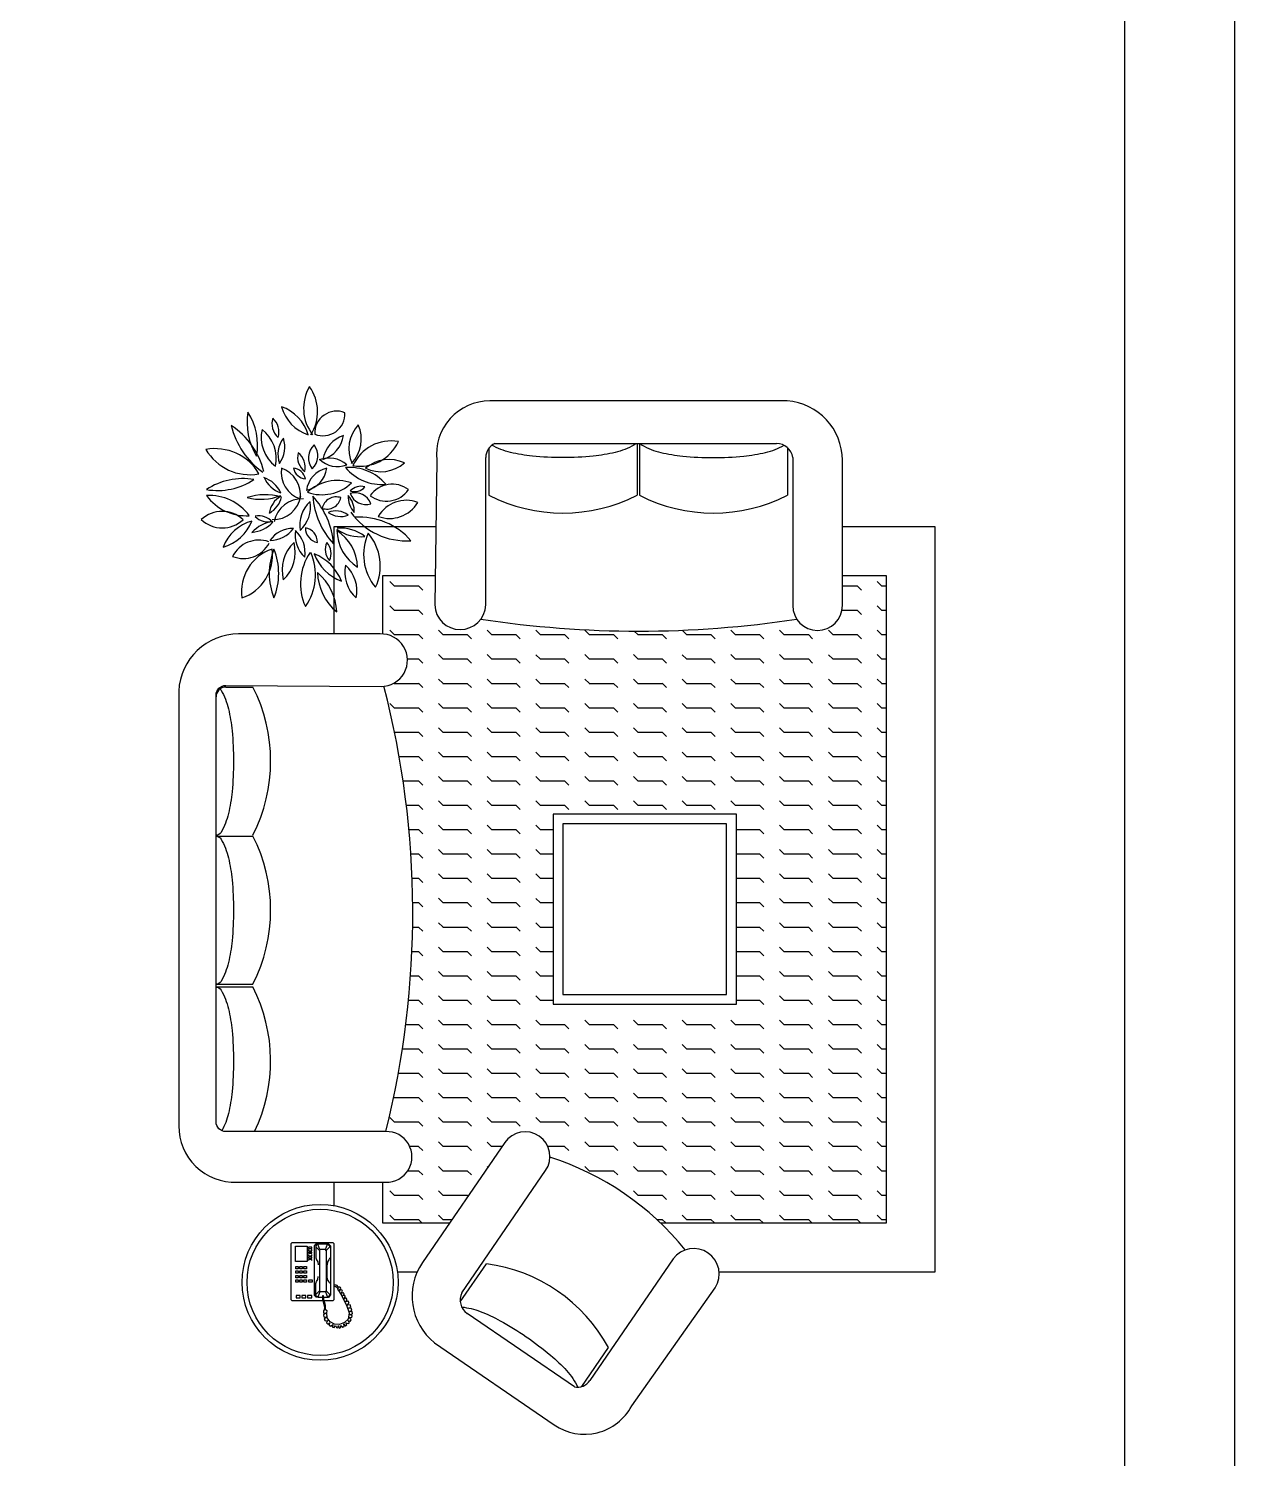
# Model space of a CAD drawing. Header units: inches. Extents: x 8.3 to 50.8, y 10.9 to 35.7.
# Drawn here: x 47.063 to 50.774, y 28.132 to 32.533 of the extents above; entities that cross this region are included whole.
import ezdxf

# ---------------------------------------------------------------- set-up
doc = ezdxf.new("R2010")
doc.units = ezdxf.units.IN
doc.header["$MEASUREMENT"] = 0
for name, color, linetype in [('02', 2, 'Continuous'), ('8', 8, 'Continuous'), ('kadrbm', 4, 'Continuous')]:
    doc.layers.add(name, color=color, linetype=linetype)

# ---------------------------------------------------------------- blocks, each defined once
blk = doc.blocks.new('kadrbm')
at = {"layer": 'kadrbm', "color": 4}
blk.add_lwpolyline([(0, 0), (0, 24.7972), (21, 24.7972), (21, 0), (0, 0)], close=True, dxfattribs=at)
blk.add_lwpolyline([(20.6631, 0.3257), (20.6631, 24.4603), (0.3369, 24.4603), (0.3369, 0.3257), (20.6631, 0.3257)], dxfattribs=at)

msp = doc.modelspace()

# ---------------------------------------------------------------- hatches: boundary and pattern name
at = {"layer": '8'}
h = msp.add_hatch(dxfattribs=at)
h.set_pattern_fill('FLEX', color=256, scale=0.3, style=0)
h.set_pattern_definition([(360, (-79.762, 16.11781), (0, -0.075), [0.075, -0.075]), (315, (-79.687, 16.11781), (0, -0.075), [0.01875, -0.068566017, 0.01875, -0.106066017])])
edge = h.paths.add_edge_path()
edge.add_line((49.7033, 28.857), (49.0079, 28.857))
edge.add_ellipse((48.3961, 28.2163), major_axis=(0.6264, 0.6264), ratio=1, start_angle=1.3227, end_angle=27.1417)
edge.add_ellipse((48.5914, 29.0613), major_axis=(0.054, 0.054), ratio=1, start_angle=313.706, end_angle=460.5777)
edge.add_line((48.5284, 29.1045), (48.3588, 28.857))
edge.add_line((48.3588, 28.857), (48.1524, 28.857))
edge.add_line((48.1524, 28.857), (48.1524, 28.9825))
edge.add_line((48.1524, 28.9825), (48.1622, 28.9825))
edge.add_ellipse((48.1651, 29.0604), major_axis=(-0.0551, 0.0551), ratio=1, start_angle=132.8789, end_angle=317.1211)
edge.add_ellipse((45.4723, 29.8124), major_axis=(1.9609, 1.9609), ratio=1, start_angle=300.9309, end_angle=329.542)
edge.add_ellipse((48.1484, 30.5891), major_axis=(-0.0571, 0.0571), ratio=1, start_angle=140.8482, end_angle=312.1341)
edge.add_line((48.1524, 30.6698), (48.1524, 30.8492))
edge.add_line((48.1524, 30.8492), (48.3143, 30.8492))
edge.add_line((48.3143, 30.8492), (48.3131, 30.7672))
edge.add_ellipse((48.3915, 30.762), major_axis=(-0.0556, 0.0556), ratio=1, start_angle=41.2675, end_angle=188.5087)
edge.add_ellipse((48.9411, 33.9141), major_axis=(2.2879, 2.2879), ratio=1, start_angle=216.3547, end_angle=233.6453)
edge.add_ellipse((49.4914, 30.757), major_axis=(-0.054, 0.054), ratio=1, start_angle=78.1283, end_angle=225)
edge.add_line((49.5679, 30.757), (49.5679, 30.8492))
edge.add_line((49.5679, 30.8492), (49.7033, 30.8492))
edge.add_line((49.7033, 30.8492), (49.7033, 28.857))
h.paths.add_polyline_path([(49.2415, 29.5306), (49.2415, 30.1151), (48.6776, 30.1151), (48.6776, 29.5306)], flags=16)
h.paths.add_polyline_path([(49.2115, 29.5606), (49.2115, 30.0851), (48.7076, 30.0851), (48.7076, 29.5606)], flags=0)
h.paths.add_polyline_path([(49.2115, 29.5606), (48.7076, 29.5606), (48.7076, 30.0851), (49.2115, 30.0851)], flags=0)

# ---------------------------------------------------------------- linework, layer by layer
at = {"layer": '02'}
for p, q in [((49.3978, 31.3874), (48.483, 31.3874)), ((48.4981, 31.2562), (49.3655, 31.2562)), ((48.9357, 31.2562), (48.9357, 31.0967)), ((48.9429, 31.2562), (48.9429, 31.0967)), ((48.3194, 31.2045), (48.313, 30.7592)), ((48.4701, 30.7592), (48.4701, 31.2131)), ((48.4801, 31.2421), (48.4801, 31.0967)), ((49.3985, 31.2438), (49.3985, 31.0967)), ((49.415, 31.2131), (49.415, 30.757)), ((49.5679, 30.757), (49.5679, 31.2045)), ((48.3165, 30.9992), (48.0024, 30.9992)), ((48.0024, 30.9992), (48.0024, 30.6698)), ((49.8533, 30.9992), (49.5679, 30.9992)), ((49.8533, 28.707), (49.8533, 30.9992)), ((49.7033, 30.8492), (49.5679, 30.8492)), ((49.7033, 28.857), (49.7033, 30.8492)), ((48.1449, 30.6698), (47.7096, 30.6698)), ((47.67, 30.5063), (47.7535, 30.5063)), ((47.5251, 30.4939), (47.5251, 29.1556)), ((49.2415, 30.1151), (48.6776, 30.1151)), ((48.6776, 30.1151), (48.6776, 29.5306)), ((49.2415, 29.5306), (49.2415, 30.1151)), ((49.2115, 30.0851), (48.7076, 30.0851)), ((48.7076, 30.0851), (48.7076, 29.5606)), ((49.2115, 29.5606), (49.2115, 30.0851)), ((47.64, 30.0477), (47.7535, 30.0477)), ((47.6382, 29.5921), (47.7535, 29.5921)), ((47.6382, 29.5833), (47.7535, 29.5833)), ((48.6776, 29.5306), (49.2415, 29.5306)), ((48.7076, 29.5606), (49.2115, 29.5606)), ((48.5284, 29.1045), (48.2754, 28.7353)), ((48.3966, 28.6418), (48.6544, 29.0181)), ((47.7039, 28.9825), (48.1622, 28.9825)), ((49.0079, 28.857), (49.7033, 28.857)), ((47.8715, 28.7939), (47.8741, 28.7964)), ((47.8715, 28.6202), (47.8715, 28.7939)), ((47.8741, 28.7964), (47.9999, 28.7964)), ((47.8841, 28.7385), (47.8841, 28.7851)), ((47.8841, 28.7851), (47.9206, 28.7851)), ((47.9206, 28.7851), (47.9206, 28.7385)), ((47.9244, 28.7825), (47.9244, 28.7788)), ((47.9344, 28.7825), (47.9244, 28.7825)), ((47.9344, 28.7788), (47.9344, 28.7825)), ((47.9433, 28.7863), (47.9483, 28.7926)), ((47.9433, 28.6341), (47.9433, 28.7863)), ((47.9483, 28.7888), (47.947, 28.7838)), ((47.947, 28.7838), (47.9584, 28.7725)), ((47.947, 28.7838), (47.947, 28.7498)), ((47.9483, 28.7926), (47.986, 28.7926)), ((47.9533, 28.7913), (47.9483, 28.7888)), ((47.9596, 28.775), (47.9533, 28.7913)), ((47.9772, 28.775), (47.9835, 28.7913)), ((47.9898, 28.7838), (47.9785, 28.7725)), ((47.9835, 28.7913), (47.9886, 28.7888)), ((47.986, 28.7926), (47.9923, 28.7863)), ((47.9886, 28.7888), (47.9898, 28.7838)), ((47.9923, 28.7863), (47.9923, 28.6353)), ((47.9999, 28.7964), (48.0024, 28.7939)), ((48.0024, 28.7939), (48.0024, 28.6202)), ((47.9206, 28.7385), (47.8841, 28.7385)), ((47.9244, 28.7788), (47.9344, 28.7788)), ((47.9244, 28.775), (47.9244, 28.7712)), ((47.9244, 28.7712), (47.9344, 28.7712)), ((47.9244, 28.7674), (47.9244, 28.7637)), ((47.9344, 28.7674), (47.9244, 28.7674)), ((47.9244, 28.7637), (47.9344, 28.7637)), ((47.9244, 28.7599), (47.9244, 28.7561)), ((47.9244, 28.7561), (47.9344, 28.7561)), ((47.9344, 28.7523), (47.9244, 28.7523)), ((47.9244, 28.7523), (47.9244, 28.7486)), ((47.9244, 28.7486), (47.9344, 28.7486)), ((47.9244, 28.7448), (47.9244, 28.741)), ((47.9344, 28.7448), (47.9244, 28.7448)), ((47.9344, 28.7712), (47.9344, 28.775)), ((47.9344, 28.7637), (47.9344, 28.7674)), ((47.9344, 28.7561), (47.9344, 28.7599)), ((47.9344, 28.7486), (47.9344, 28.7523)), ((47.9344, 28.741), (47.9344, 28.7448)), ((47.947, 28.7498), (47.9495, 28.7435)), ((47.9495, 28.7435), (47.9533, 28.7372)), ((47.9533, 28.7372), (47.9546, 28.7284)), ((47.9584, 28.7725), (47.9596, 28.775)), ((47.9584, 28.7725), (47.9584, 28.6479)), ((47.9772, 28.775), (47.9596, 28.775)), ((47.9785, 28.7725), (47.9772, 28.775)), ((47.9785, 28.7725), (47.9785, 28.6479)), ((47.9835, 28.7372), (47.9823, 28.7284)), ((47.9873, 28.7435), (47.9835, 28.7372)), ((47.9898, 28.7498), (47.9873, 28.7435)), ((49.047, 28.7465), (48.7904, 28.372)), ((47.8854, 28.7234), (47.8929, 28.7234)), ((47.8854, 28.7159), (47.8854, 28.7234)), ((47.8929, 28.7159), (47.8854, 28.7159)), ((47.8854, 28.7096), (47.8929, 28.7096)), ((47.8854, 28.702), (47.8854, 28.7096)), ((47.8929, 28.702), (47.8854, 28.702)), ((47.8854, 28.6957), (47.8929, 28.6957)), ((47.8854, 28.6882), (47.8854, 28.6957)), ((47.8929, 28.7234), (47.8929, 28.7159)), ((47.8929, 28.7096), (47.8929, 28.702)), ((47.8929, 28.6957), (47.8929, 28.6882)), ((47.898, 28.7159), (47.898, 28.7234)), ((47.898, 28.7234), (47.9055, 28.7234)), ((47.9055, 28.7159), (47.898, 28.7159)), ((47.898, 28.7096), (47.9055, 28.7096)), ((47.898, 28.702), (47.898, 28.7096)), ((47.9055, 28.702), (47.898, 28.702)), ((47.898, 28.6882), (47.898, 28.6957)), ((47.898, 28.6957), (47.9055, 28.6957)), ((47.9055, 28.7234), (47.9055, 28.7159)), ((47.9055, 28.7096), (47.9055, 28.702)), ((47.9055, 28.6957), (47.9055, 28.6882)), ((47.9105, 28.7234), (47.9181, 28.7234)), ((47.9105, 28.7159), (47.9105, 28.7234)), ((47.9181, 28.7159), (47.9105, 28.7159)), ((47.9105, 28.7096), (47.9181, 28.7096)), ((47.9105, 28.702), (47.9105, 28.7096)), ((47.9181, 28.702), (47.9105, 28.702)), ((47.9105, 28.6882), (47.9105, 28.6957)), ((47.9105, 28.6957), (47.9181, 28.6957)), ((47.9181, 28.7234), (47.9181, 28.7159)), ((47.9181, 28.7096), (47.9181, 28.702)), ((47.9181, 28.6957), (47.9181, 28.6882)), ((47.9823, 28.6919), (47.9823, 28.7284)), ((48.3917, 28.614), (48.4721, 28.7313)), ((49.1884, 28.707), (49.8533, 28.707)), ((47.8929, 28.6882), (47.8854, 28.6882)), ((47.8854, 28.6819), (47.8929, 28.6819)), ((47.8854, 28.6743), (47.8854, 28.6819)), ((47.8929, 28.6743), (47.8854, 28.6743)), ((47.8929, 28.6819), (47.8929, 28.6743)), ((47.9055, 28.6882), (47.898, 28.6882)), ((47.898, 28.6743), (47.898, 28.6819)), ((47.898, 28.6819), (47.9055, 28.6819)), ((47.9055, 28.6743), (47.898, 28.6743)), ((47.9055, 28.6819), (47.9055, 28.6743)), ((47.9181, 28.6882), (47.9105, 28.6882)), ((47.9105, 28.6819), (47.9181, 28.6819)), ((47.9105, 28.6743), (47.9105, 28.6819)), ((47.9181, 28.6743), (47.9105, 28.6743)), ((47.9181, 28.6819), (47.9181, 28.6743)), ((47.9256, 28.6819), (47.9357, 28.6819)), ((47.9256, 28.6743), (47.9256, 28.6819)), ((47.9357, 28.6743), (47.9256, 28.6743)), ((47.9357, 28.6819), (47.9357, 28.6743)), ((47.947, 28.6706), (47.9495, 28.6769)), ((47.947, 28.6366), (47.947, 28.6706)), ((47.9495, 28.6769), (47.9533, 28.6831)), ((47.9533, 28.6831), (47.9546, 28.6919)), ((47.9835, 28.6831), (47.9823, 28.6919)), ((47.9873, 28.6769), (47.9835, 28.6831)), ((47.9898, 28.6706), (47.9873, 28.6769)), ((48.0094, 28.666), (48.0024, 28.6668)), ((48.0024, 28.663), (48.0071, 28.662)), ((48.0071, 28.662), (48.0099, 28.6599)), ((48.0124, 28.6643), (48.0094, 28.666)), ((48.0099, 28.6599), (48.0132, 28.6576)), ((48.016, 28.6594), (48.0124, 28.6643)), ((48.0132, 28.6576), (48.0147, 28.6561)), ((48.0172, 28.6561), (48.0142, 28.6536)), ((48.0142, 28.6536), (48.0188, 28.6459)), ((48.0147, 28.6561), (48.0172, 28.6561)), ((48.0206, 28.6592), (48.016, 28.6594)), ((48.0203, 28.649), (48.0244, 28.6556)), ((48.0269, 28.651), (48.0203, 28.649)), ((48.0234, 28.6584), (48.0206, 28.6592)), ((48.0244, 28.6556), (48.0234, 28.6584)), ((48.029, 28.6472), (48.0269, 28.651)), ((48.9195, 28.2939), (49.1766, 28.6576)), ((47.8741, 28.6177), (47.8715, 28.6202)), ((47.9684, 28.6177), (47.8741, 28.6177)), ((47.8866, 28.6341), (47.8866, 28.6265)), ((47.8992, 28.6341), (47.8866, 28.6341)), ((47.8866, 28.6265), (47.8992, 28.6265)), ((47.8992, 28.6265), (47.8992, 28.6341)), ((47.9043, 28.6341), (47.9043, 28.6265)), ((47.9168, 28.6341), (47.9043, 28.6341)), ((47.9043, 28.6265), (47.9168, 28.6265)), ((47.9168, 28.6265), (47.9168, 28.6341)), ((47.9219, 28.6341), (47.9219, 28.6265)), ((47.9344, 28.6341), (47.9219, 28.6341)), ((47.9219, 28.6265), (47.9344, 28.6265)), ((47.9344, 28.6265), (47.9344, 28.6341)), ((47.9495, 28.6278), (47.9433, 28.6341)), ((47.947, 28.6366), (47.9584, 28.6479)), ((47.9483, 28.6316), (47.947, 28.6366)), ((47.9533, 28.629), (47.9483, 28.6316)), ((47.9596, 28.6454), (47.9533, 28.629)), ((47.9533, 28.629), (47.9672, 28.629)), ((47.9584, 28.6479), (47.9596, 28.6454)), ((47.9772, 28.6454), (47.9596, 28.6454)), ((47.9672, 28.6328), (47.9673, 28.622)), ((47.9709, 28.6328), (47.9672, 28.6328)), ((47.9673, 28.622), (47.9704, 28.6092)), ((47.9704, 28.6092), (47.9734, 28.5972)), ((47.9717, 28.6227), (47.9709, 28.6328)), ((47.986, 28.6278), (47.9713, 28.6278)), ((47.9734, 28.6146), (47.9717, 28.6227)), ((47.9999, 28.6177), (47.9728, 28.6177)), ((47.9765, 28.6026), (47.9734, 28.6146)), ((47.9785, 28.6479), (47.9772, 28.6454)), ((47.9772, 28.6454), (47.9835, 28.629)), ((47.9898, 28.6366), (47.9785, 28.6479)), ((47.9835, 28.629), (47.9886, 28.6316)), ((47.9923, 28.6353), (47.986, 28.6278)), ((47.9886, 28.6316), (47.9898, 28.6366)), ((48.0024, 28.6202), (47.9999, 28.6177)), ((48.0188, 28.6459), (48.0269, 28.6322)), ((48.0249, 28.6398), (48.029, 28.6472)), ((48.0323, 28.6421), (48.0249, 28.6398)), ((48.0269, 28.6322), (48.0323, 28.6217)), ((48.029, 28.6322), (48.0343, 28.638)), ((48.0358, 28.6352), (48.029, 28.6322)), ((48.0343, 28.638), (48.0323, 28.6421)), ((48.0323, 28.6217), (48.034, 28.6212)), ((48.034, 28.6212), (48.0333, 28.6192)), ((48.0333, 28.6192), (48.0414, 28.6044)), ((48.0338, 28.6237), (48.0384, 28.6296)), ((48.0407, 28.626), (48.0338, 28.6237)), ((48.0384, 28.6296), (48.0358, 28.6352)), ((48.0397, 28.6138), (48.0435, 28.6207)), ((48.0468, 28.6158), (48.0397, 28.6138)), ((48.0435, 28.6207), (48.0407, 28.626)), ((48.0414, 28.6044), (48.0498, 28.5804)), ((48.045, 28.6044), (48.0496, 28.6118)), ((48.0526, 28.6051), (48.045, 28.6044)), ((48.0496, 28.6118), (48.0468, 28.6158)), ((48.0549, 28.5975), (48.0526, 28.6051)), ((47.9712, 28.5863), (47.9706, 28.5802)), ((47.9706, 28.5802), (47.978, 28.5789)), ((47.978, 28.5789), (47.9709, 28.5746)), ((47.9709, 28.5746), (47.9714, 28.5677)), ((47.974, 28.5891), (47.9712, 28.5863)), ((47.9714, 28.5677), (47.9796, 28.5669)), ((47.9796, 28.5669), (47.9724, 28.5613)), ((47.9724, 28.5613), (47.9757, 28.5555)), ((47.9734, 28.5972), (47.9732, 28.5906)), ((47.9732, 28.5906), (47.974, 28.5891)), ((47.9773, 28.5965), (47.9765, 28.6026)), ((47.977, 28.5899), (47.9773, 28.5965)), ((47.9816, 28.5865), (47.977, 28.5899)), ((47.9806, 28.5807), (47.9816, 28.5865)), ((47.9819, 28.5646), (47.9806, 28.5807)), ((47.9915, 28.5524), (47.9819, 28.5646)), ((48.0463, 28.5613), (48.0351, 28.5504)), ((48.0498, 28.5804), (48.0463, 28.5613)), ((48.0475, 28.5947), (48.0549, 28.5975)), ((48.0557, 28.595), (48.0475, 28.5947)), ((48.0562, 28.5598), (48.0501, 28.5667)), ((48.0501, 28.5667), (48.058, 28.5664)), ((48.0521, 28.584), (48.0575, 28.5891)), ((48.059, 28.584), (48.0521, 28.584)), ((48.0524, 28.5753), (48.0603, 28.5776)), ((48.059, 28.5715), (48.0524, 28.5753)), ((48.0575, 28.5891), (48.0557, 28.595)), ((48.058, 28.5664), (48.059, 28.5715)), ((48.0603, 28.5776), (48.059, 28.584)), ((48.7429, 28.3523), (48.4131, 28.5784)), ((47.9757, 28.5555), (47.9834, 28.557)), ((47.9834, 28.557), (47.9798, 28.5499)), ((47.9798, 28.5499), (47.9836, 28.5453)), ((47.9836, 28.5453), (47.9895, 28.5496)), ((47.9895, 28.5496), (47.9885, 28.5427)), ((47.9885, 28.5427), (47.9933, 28.5397)), ((48.005, 28.5453), (47.9915, 28.5524)), ((47.9933, 28.5397), (47.9994, 28.5448)), ((47.9994, 28.5448), (47.9987, 28.5364)), ((47.9987, 28.5364), (48.004, 28.5348)), ((48.004, 28.5348), (48.0073, 28.5417)), ((48.0203, 28.544), (48.005, 28.5453)), ((48.0073, 28.5417), (48.0104, 28.5348)), ((48.0104, 28.5348), (48.0147, 28.5343)), ((48.0147, 28.5343), (48.0165, 28.5417)), ((48.0165, 28.5417), (48.0193, 28.5336)), ((48.0193, 28.5336), (48.0241, 28.5348)), ((48.0351, 28.5504), (48.0203, 28.544)), ((48.0241, 28.5348), (48.0244, 28.5417)), ((48.0244, 28.5417), (48.0302, 28.5366)), ((48.0302, 28.5366), (48.0343, 28.5386)), ((48.0343, 28.5386), (48.0335, 28.5463)), ((48.0335, 28.5463), (48.0389, 28.5397)), ((48.0389, 28.5397), (48.043, 28.5432)), ((48.0399, 28.5501), (48.047, 28.5471)), ((48.043, 28.5432), (48.0399, 28.5501)), ((48.0468, 28.557), (48.0542, 28.5547)), ((48.0503, 28.5501), (48.0468, 28.557)), ((48.047, 28.5471), (48.0503, 28.5501)), ((48.0542, 28.5547), (48.0562, 28.5598)), ((48.3123, 28.4884), (48.6812, 28.2356)), ((48.7657, 28.3537), (48.8479, 28.4737))]:
    msp.add_line(p, q, dxfattribs=at)
for points in [[(48.9319, 31.2562, -0.107012), (48.9264, 31.2512, -0.07175), (48.8685, 31.2284, -0.03365), (48.8012, 31.2172, -0.048851), (48.6136, 31.2172, -0.03365), (48.5463, 31.2284, -0.07175), (48.4884, 31.2512)], [(48.4801, 31.0967, 0.239754), (48.9357, 31.0967, 1.983177)], [(48.1622, 28.9825, 1.037723), (48.1622, 29.1383), (47.67, 29.1383, -0.414214), (47.64, 29.1683), (47.64, 30.4814, -0.416118), (47.6702, 30.5114), (48.1478, 30.5083)], [(47.6525, 30.5007, -0.066263), (47.6553, 30.497, -0.07175), (47.6781, 30.4391, -0.03365), (47.6893, 30.3718, -0.048851), (47.6893, 30.1842, -0.03365), (47.6781, 30.1169, -0.07175), (47.6553, 30.0591, -0.269267), (47.64, 30.0502)], [(47.7535, 30.0507, 0.239754), (47.7535, 30.5063)], [(47.64, 30.0472, -0.269267), (47.6553, 30.0384, -0.07175), (47.6781, 29.9805, -0.03365), (47.6893, 29.9132, -0.048851), (47.6893, 29.7256, -0.03365), (47.6781, 29.6583, -0.07175), (47.6553, 29.6005, -0.269267), (47.64, 29.5916)], [(47.7535, 29.5921, 0.239754), (47.7535, 30.0477)], [(47.64, 29.5829, -0.269267), (47.6553, 29.574, -0.07175), (47.6781, 29.5161, -0.03365), (47.6893, 29.4489, -0.048851), (47.6893, 29.2612, -0.03365), (47.6781, 29.1939, -0.065506), (47.658, 29.1408)], [(47.7587, 29.1383, 0.233581), (47.7535, 29.5833)], [(48.8479, 28.4737, 0.239754), (48.4721, 28.7313, 1.983177)], [(48.3962, 28.5982, -0.067444), (48.4531, 28.5847, -0.03365), (48.5149, 28.5559, -0.048851), (48.6697, 28.4498, -0.03365), (48.7189, 28.4025, -0.07175), (48.7537, 28.351)]]:
    msp.add_lwpolyline(points, format="xyb", dxfattribs=at)
for points in [[(48.3143, 30.8492), (48.1524, 30.8492), (48.1524, 30.6698)], [(48.0024, 28.9825), (48.0024, 28.9105)], [(48.1524, 28.9825), (48.1524, 28.857), (48.3588, 28.857)], [(48.1981, 28.707), (48.2595, 28.707)]]:
    msp.add_lwpolyline(points, dxfattribs=at)
for radius in [0.24, 0.225]:
    msp.add_circle((47.9604, 28.6742), radius, dxfattribs=at)
for centre, radius, start, end in [((48.483, 31.2228), 0.1646, 90, 186.3703), ((49.3845, 31.2045), 0.1833, 0, 85.8384), ((48.5172, 31.2131), 0.0471, 113.9258, 180), ((48.9599, 31.2665), 0.0176, 215.8493, 240.2816), ((49.0592, 31.4403), 0.2178, 240.2816, 256.6973), ((49.2812, 31.4403), 0.2178, 283.3027, 299.4561), ((49.3655, 31.2062), 0.05, 8.0105, 90), ((49.1258, 31.722), 0.5072, 256.6973, 264.4065), ((49.1702, 32.1753), 0.9627, 264.4065, 275.5935), ((49.2146, 31.722), 0.5072, 275.5935, 283.3027), ((49.1707, 31.5445), 0.5024, 243.0352, 296.9648), ((48.3915, 30.762), 0.0786, 182.0711, 357.9289), ((49.4914, 30.757), 0.0764, 180, 0), ((48.9411, 33.9141), 3.2355, 261.3547, 278.6453), ((47.7096, 30.4851), 0.1847, 90, 177.2793), ((48.1484, 30.5891), 0.0808, 269.6278, 92.4173), ((47.67, 30.4763), 0.03, 90, 180), ((45.4723, 29.8124), 2.7732, 345.9309, 14.542), ((47.6983, 29.1556), 0.1731, 180, 271.8494), ((48.5914, 29.0613), 0.0764, 325.5777, 145.5777), ((48.3961, 28.2163), 0.8859, 39.0137, 72.1417), ((49.1102, 28.6997), 0.0786, 327.6488, 143.5066), ((48.4267, 28.6317), 0.1833, 145.5777, 231.4161), ((48.4414, 28.6196), 0.05, 153.5882, 235.5777), ((48.7515, 28.3986), 0.0471, 259.5035, 325.5777), ((48.7742, 28.3714), 0.1646, 235.5777, 331.948)]:
    msp.add_arc(centre, radius, start, end, dxfattribs=at)
for centre, major_axis, start_param, end_param in [((48.0412, 31.364), (-0.0001, -0.1318), 4.179648, 5.373948), ((47.8209, 31.3539), (-0.0001, -0.1318), 1.001436, 2.195736), ((47.9288, 31.3198), (-0.0001, -0.1934), 4.541017, 5.272976), ((47.5746, 31.2502), (-0.0001, -0.1934), 1.399424, 2.131384), ((47.8697, 31.3175), (0, -0.0578), 4.416449, 5.547009), ((47.7757, 31.2915), (0, -0.0578), 1.274856, 2.405416), ((47.8007, 31.2482), (-0.0001, -0.1277), 1.845745, 2.818544), ((47.9641, 31.4039), (-0.0001, -0.1277), 4.987338, 5.960137), ((48.0113, 31.2884), (0, -0.0673), 2.754029, 4.764811), ((47.9696, 31.3472), (0, -0.0673), 5.895621, 7.906403), ((47.9234, 31.367), (-0.0001, -0.243), 4.942198, 5.674906), ((47.5519, 31.1097), (-0.0001, -0.243), 1.820105, 2.552814), ((47.8924, 31.2756), (-0.0001, -0.1135), 4.501909, 5.620842), ((47.7118, 31.2099), (-0.0001, -0.1135), 1.360317, 2.479249), ((48.158, 31.2393), (-0.0001, -0.1093), 3.965822, 5.140181), ((47.978, 31.2695), (-0.0001, -0.1093), 0.812769, 1.987128), ((47.6366, 31.0827), (-0.0001, -0.1576), 2.106268, 3.320599), ((47.916, 31.2216), (0, -0.0855), 4.074294, 5.037073), ((47.7664, 31.2454), (0, -0.0855), 0.932702, 1.89548), ((47.9808, 31.2114), (0, -0.0561), 3.905061, 5.353323), ((47.8971, 31.2184), (0, -0.0561), 0.763469, 2.21173), ((47.9401, 31.296), (-0.0001, -0.0938), 0.311194, 1.407916), ((48.0612, 31.1914), (-0.0001, -0.0938), 3.452787, 4.549508), ((48.1792, 31.1344), (-0.0001, -0.1296), 2.970429, 4.285999), ((48.0835, 31.3157), (-0.0001, -0.1296), 6.112022, 7.427592), ((47.7444, 31.3175), (-0.0001, -0.1576), 5.243741, 6.458072), ((47.9461, 31.2139), (0, -0.0551), 4.467313, 5.643938), ((47.8597, 31.1831), (0, -0.0551), 1.32572, 2.502346), ((47.9882, 31.1304), (0, -0.081), 2.401163, 3.530587), ((48.0142, 31.2659), (0, -0.081), 5.515724, 6.645149), ((48.1726, 31.097), (-0.0001, -0.1099), 2.698158, 3.858978), ((47.9265, 31.1671), (0, -0.0863), 4.562606, 5.956347), ((47.8134, 31.0982), (0, -0.0863), 1.421013, 2.814754), ((47.9187, 31.1882), (0, -0.0413), 4.913488, 6.200265), ((47.8748, 31.1388), (0, -0.0413), 1.771896, 3.058672), ((47.9022, 31.1902), (0, -0.0796), 0.19076, 1.441846), ((47.9975, 31.102), (0, -0.0796), 3.349773, 4.600859), ((48.0506, 31.0366), (-0.0001, -0.1458), 2.270176, 3.223904), ((48.1503, 31.2757), (-0.0001, -0.1458), 5.411769, 6.365496), ((48.1476, 31.2791), (-0.0001, -0.1099), 5.839751, 7.00057), ((47.7227, 30.9443), (-0.0001, -0.2036), 2.973931, 3.725394), ((47.6447, 31.315), (-0.0001, -0.2036), 6.115524, 6.866987), ((47.8678, 31.1867), (0, -0.0877), 5.129658, 5.94987), ((47.7589, 31.0683), (0, -0.0877), 1.988066, 2.808278), ((48.0128, 31.0089), (-0.0001, -0.1333), 2.802514, 3.898445), ((47.9658, 31.2316), (-0.0001, -0.1333), 5.944106, 7.040038), ((48.085, 31.0821), (0, -0.0423), 2.819982, 3.995367), ((48.0665, 31.1501), (0, -0.0423), 5.961574, 7.13696), ((48.1822, 31.0489), (0, -0.082), 2.487691, 4.108491), ((48.1647, 31.1605), (0, -0.082), 5.629284, 7.250083), ((47.6193, 30.9429), (-0.0001, -0.1531), 2.208095, 3.198934), ((47.7336, 31.1867), (-0.0001, -0.1531), 5.349687, 6.340526), ((47.7909, 30.9272), (-0.0001, -0.1713), 2.855734, 3.467483), ((47.7779, 31.2556), (-0.0001, -0.1713), 6.037199, 6.648948), ((47.8744, 31.0318), (0, -0.0712), 3.662322, 4.567477), ((47.7714, 31.1053), (0, -0.0712), 0.478186, 1.383341), ((47.8159, 31.1078), (0, -0.086), 6.252091, 7.708673), ((47.9029, 30.9995), (0, -0.086), 3.070865, 4.527447), ((47.9937, 31.005), (-0.0001, -0.0964), 3.869158, 4.883925), ((47.8346, 31.0606), (-0.0001, -0.0964), 0.727565, 1.742333), ((47.763, 30.9302), (-0.0001, -0.2393), 1.643083, 2.322345), ((48.1764, 31.1107), (-0.0001, -0.2393), 4.784676, 5.463937), ((48.0102, 31.047), (0, -0.0446), 2.820804, 4.500095), ((47.9807, 31.0988), (0, -0.0446), 5.962397, 7.641688), ((48.1165, 31.0915), (0, -0.0697), 4.655316, 5.461002), ((47.9958, 31.0481), (0, -0.0697), 1.513723, 2.319409), ((48.0689, 31.0531), (0, -0.0511), 1.924573, 3.457817), ((48.101, 31.1194), (0, -0.0511), 5.066165, 6.599409), ((48.2259, 30.9809), (-0.0001, -0.1003), 2.785001, 4.181659), ((48.1745, 31.1256), (-0.0001, -0.1003), 5.926594, 7.323252), ((47.6589, 30.9514), (-0.0001, -0.0956), 2.396017, 3.887169), ((47.7727, 30.9816), (0, -0.0517), 2.241373, 3.374223), ((47.7989, 31.0667), (0, -0.0517), 5.453934, 6.586784), ((48.0087, 30.9851), (0, -0.0635), 2.496391, 3.521867), ((48.0233, 31.0948), (0, -0.0635), 5.637983, 6.66346), ((48.2253, 31.1655), (-0.0001, -0.2091), 5.330641, 6.352832), ((48.0815, 30.8203), (-0.0001, -0.2091), 2.283135, 3.211239), ((47.659, 31.0919), (-0.0001, -0.0956), 5.537609, 7.028761), ((47.7864, 30.8888), (-0.0001, -0.1336), 3.414321, 4.341509), ((47.6261, 31.066), (-0.0001, -0.1336), 0.272728, 1.199916), ((47.8268, 30.9128), (-0.0001, -0.1033), 3.26287, 3.972703), ((47.741, 31.0854), (-0.0001, -0.1033), 0.093203, 0.803036), ((47.8777, 30.9069), (0, -0.0879), 3.137327, 4.095333), ((47.8065, 31.0457), (0, -0.0879), 6.27892, 7.236926), ((47.9781, 30.9752), (-0.0001, -0.0949), 4.571729, 5.526817), ((47.8192, 30.9196), (-0.0001, -0.0949), 1.430137, 2.385224), ((47.9605, 30.9961), (0, -0.0454), 4.697371, 6.099524), ((47.9068, 30.9522), (0, -0.0454), 1.555779, 2.957932), ((48.0834, 31.0894), (-0.0001, -0.1204), 5.646905, 6.407492), ((47.9362, 30.8713), (-0.0001, -0.1395), 1.599869, 2.568803), ((48.1512, 30.9925), (-0.0001, -0.1395), 4.741462, 5.710396), ((48.024, 30.8752), (-0.0001, -0.1204), 2.477039, 3.237626), ((47.7722, 30.8678), (0, -0.091), 2.803211, 4.249792), ((47.7241, 30.9931), (0, -0.091), 5.90845, 7.355031), ((47.9618, 30.8658), (-0.0001, -0.1185), 3.903629, 4.964195), ((47.7654, 30.9221), (-0.0001, -0.1185), 0.762036, 1.822602), ((48.026, 30.9297), (0, -0.05), 4.263009, 5.456121), ((47.9442, 30.9177), (0, -0.05), 1.121416, 2.314528), ((48.251, 30.9146), (-0.0001, -0.1569), 4.281782, 5.413128), ((47.9887, 30.8791), (-0.0001, -0.1569), 1.14019, 2.271536), ((47.8562, 30.8001), (-0.0001, -0.1381), 3.466286, 4.853054), ((47.6756, 30.9117), (-0.0001, -0.1381), 0.324694, 1.711461), ((48.0037, 30.8558), (-0.0001, -0.2001), 4.327678, 5.0971), ((47.633, 30.856), (-0.0001, -0.2001), 1.186086, 1.955507), ((48.0704, 30.8242), (-0.0001, -0.1707), 4.111165, 5.13704), ((47.7754, 30.852), (-0.0001, -0.1707), 0.959347, 1.985222), ((48.0802, 30.9705), (-0.0001, -0.1486), 5.084842, 5.911404), ((47.8878, 30.7781), (-0.0001, -0.1486), 1.94325, 2.769811), ((48.1178, 30.865), (-0.0001, -0.1659), 4.749562, 5.589438), ((47.846, 30.7314), (-0.0001, -0.1659), 1.607969, 2.447846), ((48.1431, 30.8598), (-0.0001, -0.1069), 4.508767, 5.547638), ((47.9669, 30.8023), (-0.0001, -0.1069), 1.367175, 2.406046)]:
    msp.add_ellipse(centre, major_axis=major_axis, ratio=0.999335, start_param=start_param, end_param=end_param, dxfattribs=at)

# ---------------------------------------------------------------- block references
at = {"layer": 'kadrbm'}
msp.add_blockref('kadrbm', (29.7744, 10.862), dxfattribs=at)

doc.saveas('drawing.dxf')
